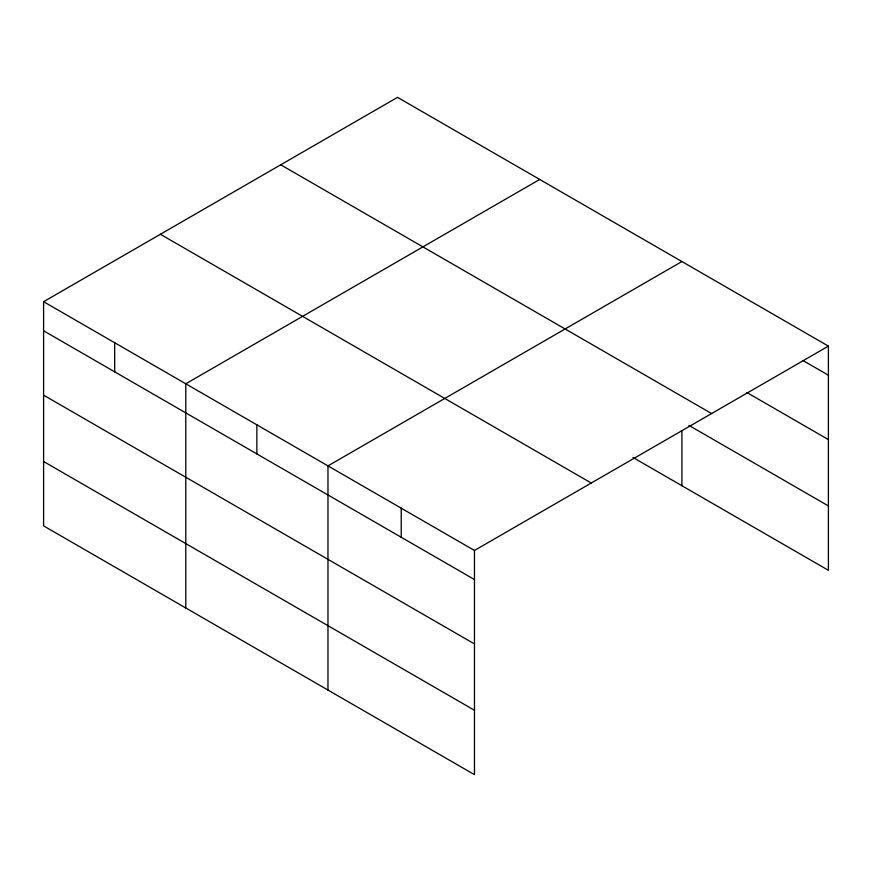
<?xml version="1.0" encoding="UTF-8"?>
<svg xmlns="http://www.w3.org/2000/svg" width="872" height="872" viewBox="0 0 872 872"><rect width="100%" height="100%" fill="white"/><g stroke="black" fill="none" stroke-linecap="round" stroke-linejoin="round"><path stroke-width="1.31" d="M474.466 643.928L474.466 550.461L43.6 301.701L43.6 525.881L474.466 774.641L474.466 643.928L43.6 395.169M632.963 457.462L828.4 570.299L828.4 346.119L397.534 97.359L43.6 301.701M539.724 179.447L185.78 383.789L185.78 607.969M681.904 261.535L327.97 465.888L327.97 690.068M474.466 550.461L828.4 346.119M802.818 360.43L828.4 375.2M747.01 392.596L828.4 439.586M280.74 164.797L711.596 413.546M688.88 425.362L828.4 505.913M160.404 234.274L591.26 483.023M43.6 330.793L474.466 579.542M43.6 461.506L474.466 710.255M681.904 430.724L681.904 485.715M401.218 508.169L401.218 537.261M256.88 424.838L256.88 453.92M114.69 342.75L114.69 371.832"/></g></svg>
